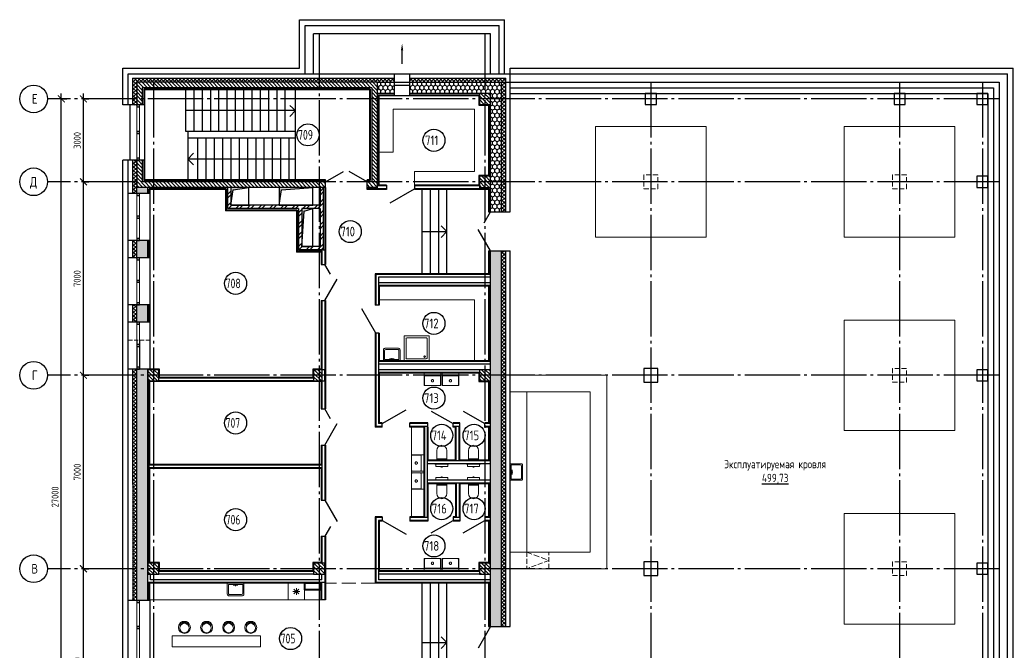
# Model space of a CAD drawing. Header units: millimetres. Extents: x -4830 to 49130, y -6610 to 30613.
# Drawn here: x -4830 to 31110, y 6982 to 29860 of the extents above; entities that cross this region are included whole.
import ezdxf

# ---------------------------------------------------------------- set-up
doc = ezdxf.new("R2010")
doc.units = ezdxf.units.MM
doc.linetypes.add('ГОСТ 2.303 4', pattern=[7, 5, -2, 0])
doc.linetypes.add('ГОСТ 2.303 5', pattern=[24, 20, -1.5, 1, -1.5])
doc.layers.add('Оборудование', color=5, linetype='Continuous', lineweight=18)
doc.layers.add('оси', color=30, linetype='Continuous')
doc.layers.add('текст', color=74, linetype='Continuous')
doc.styles.add('ГОСТ 2.304', font='CS_Gost2304.shx')
doc.linetypes.add('ограждение2', pattern='A,6.35,-2.54,[132,ltypeshp.shx,S=2.54,R=0,X=-2.54,Y=0],-2.54,25.4', length=36.83)
doc.dimstyles.new('СПДС', dxfattribs={"dimscale": 100, "dimtxt": 2.5, "dimasz": 2.5, "dimexe": 2, "dimexo": 0.625, "dimgap": 1, "dimtad": 1, "dimdec": 0, "dimtxsty": 'ГОСТ 2.304', "dimblk": 'OBLIQUE', "dimblk1": 'OBLIQUE', "dimblk2": 'OBLIQUE', "dimcen": 2.5, "dimdle": 2, "dimadec": 0, "dimazin": 2, "dimtfac": 0.75, "dimtdec": 4, "dimtmove": 1, "dimatfit": 3, "dimfxl": 1, "dimtfill": 1, "dimtolj": 1, "dimarcsym": 1})
pattern_1 = [(135, (-458569.68, -10084.31), (-67.35192, -67.35192), []), (225, (-458569.68, -10084.31), (67.35192, -67.35192), [])]
pattern_2 = [(135, (-458569.68, -10084.31), (-67.35192, -67.35192), [])]
pattern_3 = [(90, (-458569.684, -10084.31), (-82.48892, 142.875), [95.25, -190.5]), (210, (-458569.684, -10084.31), (-82.48892, -142.875), [95.25, -190.5]), (150, (-458569.684, -10084.31), (-164.977839, 3e-07), [-190.5, 95.25])]

# ---------------------------------------------------------------- blocks, each defined once
blk = doc.blocks.new('_ArchTick')
at = {"color": 0, "linetype": 'ByBlock', "const_width": 0.15}
blk.add_lwpolyline([(-0.5, -0.5), (0.5, 0.5)], dxfattribs=at)
blk = doc.blocks.new('*D27')
at = {"layer": 'Defpoints', "color": 0, "ltscale": 100, "transparency": 16777216}
for p in [(-3330, 27000), (-3330, 27000), (-3330, 0)]:
    blk.add_point(p, dxfattribs=at)
at = {"layer": 'оси', "color": 0, "lineweight": -2, "ltscale": 100, "transparency": 16777216}
for p, q in [((-3330, -200), (-3330, 27200)), ((-3267.5, 27000), (-3130, 27000)), ((-3267.5, 0), (-3130, 0))]:
    blk.add_line(p, q, dxfattribs=at)
at = {"layer": 'оси', "color": 0, "lineweight": -2, "ltscale": 100, "transparency": 16777216, "xscale": 250, "yscale": 250, "zscale": 250}
for p, rotation in [((-3330, 27000), 90), ((-3330, 0), 270)]:
    blk.add_blockref('_ArchTick', p, dxfattribs=dict(at, rotation=rotation))
at = {"layer": 'оси', "color": 0, "ltscale": 100, "transparency": 16777216, "insert": (-3555, 12600), "char_height": 250, "attachment_point": 5, "rotation": 90, "style": 'ГОСТ 2.304', "bg_fill": 3, "box_fill_scale": 1.1, "bg_fill_color": 256, "bg_fill_true_color": 13158600, "bg_fill_transparency": 0}
blk.add_mtext('\\A1;27000', dxfattribs=at)
blk = doc.blocks.new('*D29')
at = {"layer": 'Defpoints', "color": 0, "ltscale": 100, "transparency": 16777216}
for p in [(-2530, 17000), (-2530, 17000), (-2530, 10000)]:
    blk.add_point(p, dxfattribs=at)
at = {"layer": 'оси', "color": 0, "lineweight": -2, "ltscale": 100, "transparency": 16777216}
for p, q in [((-2530, 9800), (-2530, 17200)), ((-2467.5, 17000), (-2330, 17000)), ((-2467.5, 10000), (-2330, 10000))]:
    blk.add_line(p, q, dxfattribs=at)
at = {"layer": 'оси', "color": 0, "lineweight": -2, "ltscale": 100, "transparency": 16777216, "xscale": 250, "yscale": 250, "zscale": 250}
for p, rotation in [((-2530, 17000), 90), ((-2530, 10000), 270)]:
    blk.add_blockref('_ArchTick', p, dxfattribs=dict(at, rotation=rotation))
at = {"layer": 'оси', "color": 0, "ltscale": 100, "transparency": 16777216, "insert": (-2755, 13500), "char_height": 250, "attachment_point": 5, "rotation": 90, "style": 'ГОСТ 2.304', "bg_fill": 3, "box_fill_scale": 1.1, "bg_fill_color": 256, "bg_fill_true_color": 13158600, "bg_fill_transparency": 0}
blk.add_mtext('\\A1;7000', dxfattribs=at)
blk = doc.blocks.new('*D30')
at = {"layer": 'Defpoints', "color": 0, "ltscale": 100, "transparency": 16777216}
for p in [(-2530, 24000), (-2530, 24000), (-2530, 17000)]:
    blk.add_point(p, dxfattribs=at)
at = {"layer": 'оси', "color": 0, "lineweight": -2, "ltscale": 100, "transparency": 16777216}
for p, q in [((-2530, 16800), (-2530, 24200)), ((-2467.5, 24000), (-2330, 24000)), ((-2467.5, 17000), (-2330, 17000))]:
    blk.add_line(p, q, dxfattribs=at)
at = {"layer": 'оси', "color": 0, "lineweight": -2, "ltscale": 100, "transparency": 16777216, "xscale": 250, "yscale": 250, "zscale": 250}
for p, rotation in [((-2530, 24000), 90), ((-2530, 17000), 270)]:
    blk.add_blockref('_ArchTick', p, dxfattribs=dict(at, rotation=rotation))
at = {"layer": 'оси', "color": 0, "ltscale": 100, "transparency": 16777216, "insert": (-2755, 20500), "char_height": 250, "attachment_point": 5, "rotation": 90, "style": 'ГОСТ 2.304', "bg_fill": 3, "box_fill_scale": 1.1, "bg_fill_color": 256, "bg_fill_true_color": 13158600, "bg_fill_transparency": 0}
blk.add_mtext('\\A1;7000', dxfattribs=at)
blk = doc.blocks.new('*D31')
at = {"layer": 'Defpoints', "color": 0, "ltscale": 100, "transparency": 16777216}
for p in [(-2530, 27000), (-2530, 27000), (-2530, 24000)]:
    blk.add_point(p, dxfattribs=at)
at = {"layer": 'оси', "color": 0, "lineweight": -2, "ltscale": 100, "transparency": 16777216}
for p, q in [((-2530, 23800), (-2530, 27200)), ((-2467.5, 27000), (-2330, 27000)), ((-2467.5, 24000), (-2330, 24000))]:
    blk.add_line(p, q, dxfattribs=at)
at = {"layer": 'оси', "color": 0, "lineweight": -2, "ltscale": 100, "transparency": 16777216, "xscale": 250, "yscale": 250, "zscale": 250}
for p, rotation in [((-2530, 27000), 90), ((-2530, 24000), 270)]:
    blk.add_blockref('_ArchTick', p, dxfattribs=dict(at, rotation=rotation))
at = {"layer": 'оси', "color": 0, "ltscale": 100, "transparency": 16777216, "insert": (-2755, 25500), "char_height": 250, "attachment_point": 5, "rotation": 90, "style": 'ГОСТ 2.304', "bg_fill": 3, "box_fill_scale": 1.1, "bg_fill_color": 256, "bg_fill_true_color": 13158600, "bg_fill_transparency": 0}
blk.add_mtext('\\A1;3000', dxfattribs=at)
blk = doc.blocks.new('*D32')
at = {"layer": 'Defpoints', "color": 0, "ltscale": 100, "transparency": 16777216}
for p in [(-2530, 10000), (-2530, 10000), (-2530, 3000)]:
    blk.add_point(p, dxfattribs=at)
at = {"layer": 'оси', "color": 0, "lineweight": -2, "ltscale": 100, "transparency": 16777216}
for p, q in [((-2530, 2800), (-2530, 10200)), ((-2467.5, 10000), (-2330, 10000)), ((-2467.5, 3000), (-2330, 3000))]:
    blk.add_line(p, q, dxfattribs=at)
at = {"layer": 'оси', "color": 0, "lineweight": -2, "ltscale": 100, "transparency": 16777216, "xscale": 250, "yscale": 250, "zscale": 250}
for p, rotation in [((-2530, 10000), 90), ((-2530, 3000), 270)]:
    blk.add_blockref('_ArchTick', p, dxfattribs=dict(at, rotation=rotation))
at = {"layer": 'оси', "color": 0, "ltscale": 100, "transparency": 16777216, "insert": (-2755, 6500), "char_height": 250, "attachment_point": 5, "rotation": 90, "style": 'ГОСТ 2.304', "bg_fill": 3, "box_fill_scale": 1.1, "bg_fill_color": 256, "bg_fill_true_color": 13158600, "bg_fill_transparency": 0}
blk.add_mtext('\\A1;7000', dxfattribs=at)
blk = doc.blocks.new('поддон1')
at = {"layer": 'Оборудование'}
for p, q in [((67, 100), (67, 800)), ((100, 833), (800, 833)), ((833, 800), (833, 100)), ((800, 67), (100, 67))]:
    blk.add_line(p, q, dxfattribs=at)
blk.add_lwpolyline([(900, 900), (900, 0), (0, 0), (0, 900)], close=True, dxfattribs=at)
blk.add_circle((149, 158), 27.5, dxfattribs=at)
for centre, start, end in [((100, 800), 90, 180), ((800, 800), 0, 90), ((100, 100), 180, 270), ((800, 100), 270, 0)]:
    blk.add_arc(centre, 33.3, start, end, dxfattribs=at)
blk = doc.blocks.new('мойка')
at = {"layer": 'Оборудование', "lineweight": 18}
for p, q in [((-450, 250), (-450, -250)), ((-410, 210), (-410, -210)), ((0, 300), (-399, 300)), ((-40, 260), (-360, 260)), ((-69, 78), (-69, -91)), ((-40, 260), (-40, -260)), ((0, 300), (0, -300)), ((0, -300), (-400, -300)), ((-40, -260), (-360, -260)), ((-40, 0), (-100, 0))]:
    blk.add_line(p, q, dxfattribs=at)
for centre, radius, start, end in [((-400, 250), 49.7, 88.3906, 180.554), ((-360, 210), 50, 90.0248, 180.0248), ((-400, -250), 50, 180.0248, 270.0248), ((-360, -210), 49.8, 179.9125, 270.2958)]:
    blk.add_arc(centre, radius, start, end, dxfattribs=at)
blk = doc.blocks.new('Инсталляция - унитаз')
at = {"layer": 'Оборудование', "ltscale": 100}
for p, q in [((-220, 145), (-250, 145)), ((-250, 145), (-250, 125)), ((-250, 125), (250, 125)), ((220, 145), (-220, 145)), ((-220, 145), (-220, 125)), ((-220, 125), (-220, 145)), ((-215, 225), (-215, 145)), ((-195, 225), (-215, 225)), ((-195, 225), (0, 225)), ((0, 225), (195, 225)), ((215, 225), (195, 225)), ((215, 145), (215, 225)), ((220, 125), (220, 145)), ((250, 145), (220, 145)), ((220, 145), (220, 125)), ((250, 125), (250, 145)), ((-183, 0), (182, 0)), ((-183, 0), (-183, -20)), ((-172, -20), (-183, -20)), ((-183, -358), (-183, -20)), ((182, -20), (-183, -20)), ((-183, -50), (-183, -20)), ((182, -50), (-183, -50)), ((-183, -50), (182, -50)), ((-183, -319), (-183, -50)), ((-183, -319), (-183, -358)), ((-172, 0), (-172, -20)), ((-172, -20), (-172, 0)), ((-172, -20), (-172, 0)), ((-172, -20), (172, -20)), ((-65, -5), (-65, 0)), ((65, -5), (-65, -5)), ((-35, -7), (-35, -5)), ((-35, -5), (-35, -7)), ((-35, -7), (-35, -5)), ((-33, -7), (-35, -7)), ((-35, -7), (-33, -7)), ((-35, -7), (-33, -7)), ((33, -7), (-33, -7)), ((35, -7), (33, -7)), ((33, -7), (35, -7)), ((33, -7), (35, -7)), ((35, -5), (35, -7)), ((35, -7), (35, -5)), ((35, -7), (35, -5)), ((65, 0), (65, -5)), ((172, 0), (172, -20)), ((172, -20), (172, 0)), ((172, 0), (172, -20)), ((172, -20), (182, -20)), ((182, 0), (182, -20)), ((182, -20), (182, -358)), ((182, -20), (182, -50)), ((182, -50), (182, -319)), ((182, -358), (182, -319))]:
    blk.add_line(p, q, dxfattribs=at)
at = {"layer": 'Оборудование', "ltscale": 100, "flags": 128}
blk.add_lwpolyline([(45, 225), (43, 226), (42, 228), (40, 230), (38, 231), (36, 233), (34, 234), (32, 235), (30, 237), (28, 238), (26, 239), (24, 240), (22, 241), (19, 242), (17, 242), (15, 243), (13, 244), (10, 244), (8, 244), (5, 245), (3, 245), (1, 245), (-2, 245), (-4, 245), (-7, 245), (-9, 244), (-11, 244), (-14, 243), (-16, 243), (-18, 242), (-21, 241), (-23, 241), (-25, 240), (-27, 239), (-29, 237), (-31, 236), (-33, 235), (-35, 234), (-37, 232), (-39, 231), (-41, 229), (-43, 227), (-44, 226)], dxfattribs=at)
at = {"layer": 'Оборудование', "ltscale": 100}
for radius, start, end in [(182, 180, 0), (183, 180, 270), (182, 270, 0)]:
    blk.add_arc((0, -358), radius, start, end, dxfattribs=at)
blk = doc.blocks.new('Sanitary_Basins_Gala_ALBUS-Over-counter-Wash-basin-60x45-cm - ALBUS Over counter Wash basin 60x45 cm_-V44-План на отм _4_200')
at = {"layer": 'Оборудование'}
for p, q in [((-302, -218), (-302, 226)), ((-290, 117), (-291, 113)), ((-291, 113), (-291, -199)), ((-288, 121), (-290, 117)), ((-285, 124), (-288, 121)), ((-282, 125), (-285, 124)), ((-277, 126), (-282, 125)), ((-273, 127), (-277, 126)), ((-263, 127), (-273, 127)), ((-263, 127), (264, 127)), ((269, 127), (259, 127)), ((274, 126), (269, 127)), ((278, 125), (274, 126)), ((282, 124), (278, 125)), ((285, 121), (282, 124)), ((286, 117), (285, 121)), ((287, 113), (286, 117)), ((287, -199), (287, 113)), ((298, -218), (298, 226)), ((-302, -219), (-302, -218)), ((-301, -220), (-302, -219)), ((-301, -221), (-301, -220)), ((-300, -222), (-301, -221)), ((-299, -223), (-300, -222)), ((-298, -224), (-299, -223)), ((-297, -224), (-298, -224)), ((-296, -224), (-297, -224)), ((-296, -224), (292, -224)), ((-291, -199), (-290, -203)), ((-290, -203), (-288, -207)), ((-288, -207), (-285, -210)), ((-285, -210), (-281, -212)), ((-281, -212), (-277, -213)), ((-277, -213), (-273, -213)), ((-268, -214), (-273, -213)), ((-268, -214), (264, -214)), ((-42, -35), (-43, -39)), ((-43, -39), (-43, -42)), ((-43, -42), (-43, -46)), ((-43, -46), (-43, -50)), ((-43, -50), (-43, -54)), ((-43, -54), (-42, -58)), ((-40, -31), (-42, -35)), ((-42, -58), (-40, -61)), ((-39, -27), (-40, -31)), ((-40, -61), (-39, -65)), ((-37, -23), (-39, -27)), ((-39, -65), (-37, -69)), ((-34, -20), (-37, -23)), ((-37, -69), (-34, -72)), ((-31, -17), (-34, -20)), ((-34, -72), (-31, -75)), ((-28, -14), (-31, -17)), ((-31, -75), (-28, -78)), ((-25, -11), (-28, -14)), ((-28, -78), (-25, -81)), ((-21, -9), (-25, -11)), ((-25, -81), (-21, -83)), ((-17, -8), (-21, -9)), ((-21, -83), (-17, -85)), ((-13, -6), (-17, -8)), ((-17, -85), (-13, -86)), ((-9, -5), (-13, -6)), ((-13, -86), (-9, -87)), ((-6, -5), (-9, -5)), ((-9, -87), (-6, -87)), ((-2, -5), (-6, -5)), ((-6, -87), (-2, -88)), ((2, -5), (-2, -5)), ((-2, -88), (2, -87)), ((6, -5), (2, -5)), ((2, -87), (6, -87)), ((10, -6), (6, -5)), ((6, -87), (10, -86)), ((13, -8), (10, -6)), ((10, -86), (13, -85)), ((17, -9), (13, -8)), ((13, -85), (17, -83)), ((21, -11), (17, -9)), ((17, -83), (21, -81)), ((24, -14), (21, -11)), ((21, -81), (24, -78)), ((27, -17), (24, -14)), ((24, -78), (27, -75)), ((30, -20), (27, -17)), ((27, -75), (30, -72)), ((33, -23), (30, -20)), ((30, -72), (33, -69)), ((35, -27), (33, -23)), ((33, -69), (35, -65)), ((37, -31), (35, -27)), ((35, -65), (37, -61)), ((38, -35), (37, -31)), ((37, -61), (38, -58)), ((39, -39), (38, -35)), ((38, -58), (39, -54)), ((39, -42), (39, -39)), ((40, -46), (39, -42)), ((39, -50), (40, -46)), ((39, -54), (39, -50)), ((264, -214), (269, -213)), ((269, -213), (273, -213)), ((273, -213), (275, -212)), ((275, -212), (278, -212)), ((278, -212), (281, -210)), ((281, -210), (284, -207)), ((284, -207), (286, -205)), ((286, -203), (287, -201)), ((286, -205), (286, -203)), ((287, -201), (287, -199)), ((292, -224), (293, -224)), ((293, -224), (294, -224)), ((294, -224), (295, -223)), ((295, -223), (296, -222)), ((296, -222), (297, -221)), ((297, -221), (298, -220)), ((298, -219), (298, -218)), ((298, -220), (298, -219))]:
    blk.add_line(p, q, dxfattribs=at)
at = {"layer": 'Оборудование', "ltscale": 100}
blk.add_line((-302, 226), (298, 226), dxfattribs=at)
blk = doc.blocks.new('Х06 600х600')
at = {"layer": 'Оборудование'}
for p, q in [((-600, 0), (-600, 600)), ((0, 600), (-600, 600)), ((-213, 213), (-387, 387)), ((-213, 387), (-387, 213)), ((-300, 177), (-300, 423)), ((0, 0), (0, 600)), ((-600, 0), (0, 0)), ((-423, 300), (-177, 300))]:
    blk.add_line(p, q, dxfattribs=at)
blk = doc.blocks.new('барный стул 1')
at = {"layer": 'Оборудование', "ltscale": 60}
for p, q in [((59.999999, 150), (183.593644, 150)), ((59.999999, -150), (183.593644, -150))]:
    blk.add_line(p, q, dxfattribs=at)
blk.add_circle((-20.000001, 0), 170, dxfattribs=at)
for centre, radius, start, end in [((0, 0), 215, 45.5846910006, 314.4153089994), ((-155.531875, 0), 326.155917, 332.6191679998, 27.3808320002), ((-129.255814, 0), 326.155917, 332.6191679998, 27.3808320002), ((-106.022796, 0), 326.155917, 332.6191679998, 27.3808320002)]:
    blk.add_arc(centre, radius, start, end, dxfattribs=at)

msp = doc.modelspace()

# ---------------------------------------------------------------- hatches: boundary and pattern name
at = {"ltscale": 100}
h = msp.add_hatch(dxfattribs=at)
h.set_pattern_fill('ANSI37', color=256, scale=30, angle=90)
h.set_pattern_definition(pattern_1)
h.paths.add_polyline_path([(12750, 27600), (12600, 27600), (12600, 22910), (12750, 22910)])
h.paths.add_polyline_path([(9275, 27750), (9275, 27600), (12750, 27600), (12750, 27750)])
h.paths.add_polyline_path([(8725, 27600), (8725, 27750), (-750, 27750), (-749.9, 26780.5), (-600, 26780.5), (-600, 27600)])
h = msp.add_hatch(dxfattribs=at)
h.set_pattern_fill('ANSI31', color=256, scale=30, angle=90)
h.set_pattern_definition(pattern_2)
h.paths.add_polyline_path([(8100, 27600), (-600, 27600), (-600, 26780.5), (-500, 26780.5), (-400, 26780.5), (-400, 27400), (7900, 27400), (7900, 24000), (7735, 24000), (7735, 23800), (8100, 23800)])
h = msp.add_hatch(dxfattribs=at)
h.set_pattern_fill('HONEY', color=256, scale=30, angle=90)
h.set_pattern_definition(pattern_3)
h.paths.add_polyline_path([(9275, 27600), (9275, 27200), (12200, 27200), (12200, 22910), (12600, 22910), (12600, 27600)])
h.paths.add_polyline_path([(8725, 27200), (8725, 27600), (8100, 27600), (8100, 27200)])
h = msp.add_hatch(dxfattribs=at)
h.set_pattern_fill('ANSI31', color=256, scale=30, angle=90)
h.set_pattern_definition(pattern_2)
h.paths.add_polyline_path([(12200, 27200), (11800, 27200), (11800, 26800), (12200, 26800)])
h = msp.add_hatch(dxfattribs=at)
h.set_pattern_fill('ANSI37', color=256, scale=30, angle=90)
h.set_pattern_definition(pattern_1)
h.paths.add_polyline_path([(-748.9, 8850), (-600, 8850), (-600, 17225), (-749.5, 17225)])
h.paths.add_polyline_path([(-600, 19550), (-749.6, 19550), (-749.6, 18925), (-600, 18925)])
h.paths.add_polyline_path([(-749.7, 23575), (-600, 23575), (-600, 24780.5), (-749.7, 24780.5)])
h.paths.add_polyline_path([(-600, 21875), (-749.7, 21875), (-749.6, 21250), (-600, 21250)])
h = msp.add_hatch(dxfattribs=at)
h.set_pattern_fill('ANSI31', color=256, scale=30, angle=90)
h.set_pattern_definition(pattern_2)
h.paths.add_polyline_path([(6225, 24000), (-400, 24000), (-400, 24780.5), (-600, 24780.5), (-600, 23800), (6225, 23800)])
h = msp.add_hatch(dxfattribs=at)
h.set_pattern_fill('ANSI31', color=256, scale=30, angle=90)
h.set_pattern_definition(pattern_2)
h.paths.add_polyline_path([(12200, 24200), (11800, 24200), (11800, 23800), (12200, 23800)])
h = msp.add_hatch(dxfattribs=at)
h.set_pattern_fill('HONEY', color=256, scale=30, angle=90)
h.set_pattern_definition(pattern_3)
h.paths.add_polyline_path([(-600, 8850), (-200, 8850), (-200, 17225), (-600, 17225)])
h.paths.add_polyline_path([(-200, 19550), (-600, 19550), (-600, 18925), (-200, 18925)])
h.paths.add_polyline_path([(-200, 21875), (-600, 21875), (-600, 21250), (-200, 21250)])
h.paths.add_polyline_path([(-600, 23575), (-200, 23575), (-200, 23800), (-600, 23800)])
h = msp.add_hatch(dxfattribs=at)
h.set_pattern_fill('ANSI32', color=256, scale=30)
h.set_pattern_definition([(45, (-483269.68, -56284.3), (-202.05576, 202.05576), []), (45, (-483134.98, -56284.3), (-202.05576, 202.05576), [])])
h.paths.add_polyline_path([(6150, 23800), (6030, 23800), (6030, 23150), (2804.9, 23150), (2804.9, 23800), (2684.9, 23800), (2684.9, 23030), (5255, 23030), (5255, 21535), (6150, 21535)])
h.paths.add_polyline_path([(5375, 23030), (5775, 23030), (6030, 23030), (6030, 21655), (5375, 21655)], flags=16)
h = msp.add_hatch(color=256, dxfattribs=at)
h.dxf.hatch_style = 1
h.paths.add_polyline_path([(3454.9, 23800), (2804.9, 23800), (2805.5, 23154.1), (2888.4, 23709.4)])
h = msp.add_hatch(color=256, dxfattribs=at)
h.dxf.hatch_style = 1
h.paths.add_polyline_path([(5775, 23800), (4549.9, 23800), (4549.9, 23150), (4633.4, 23709.4)])
h = msp.add_hatch(color=256, dxfattribs=at)
h.dxf.hatch_style = 1
h.paths.add_polyline_path([(5775, 23030), (5375, 23030), (5375, 21655), (5458.5, 22939.4)])
h = msp.add_hatch(dxfattribs=at)
h.set_pattern_fill('HONEY', color=256, scale=30, angle=90)
h.set_pattern_definition(pattern_3)
h.paths.add_polyline_path([(12600, 21500), (12200, 21500), (12200, 7910), (12600, 7910)])
h = msp.add_hatch(dxfattribs=at)
h.set_pattern_fill('ANSI37', color=256, scale=30, angle=90)
h.set_pattern_definition(pattern_1)
h.paths.add_polyline_path([(12750, 21500), (12600, 21500), (12600, 7910), (12750, 7910)])
h = msp.add_hatch(dxfattribs=at)
h.set_pattern_fill('ANSI31', color=256, scale=30, angle=90)
h.set_pattern_definition(pattern_2)
h.paths.add_polyline_path([(200, 17200), (-200, 17200), (-200, 16800), (200, 16800)])
h = msp.add_hatch(dxfattribs=at)
h.set_pattern_fill('ANSI31', color=256, scale=30, angle=90)
h.set_pattern_definition(pattern_2)
h.paths.add_polyline_path([(6100, 17200), (5800, 17200), (5800, 16800), (6100, 16800)])
h = msp.add_hatch(dxfattribs=at)
h.set_pattern_fill('ANSI31', color=256, scale=30, angle=90)
h.set_pattern_definition(pattern_2)
h.paths.add_polyline_path([(12200, 17200), (11800, 17200), (11800, 16800), (12200, 16800)])
h = msp.add_hatch(dxfattribs=at)
h.set_pattern_fill('ANSI31', color=256, scale=30, angle=90)
h.set_pattern_definition(pattern_2)
h.paths.add_polyline_path([(200, 10200), (-200, 10200), (-200, 9800), (200, 9800)])
h = msp.add_hatch(dxfattribs=at)
h.set_pattern_fill('ANSI31', color=256, scale=30, angle=90)
h.set_pattern_definition(pattern_2)
h.paths.add_polyline_path([(6200, 10200), (5800, 10200), (5800, 9800), (6200, 9800)])
h = msp.add_hatch(dxfattribs=at)
h.set_pattern_fill('ANSI31', color=256, scale=30, angle=90)
h.set_pattern_definition(pattern_2)
h.paths.add_polyline_path([(12200, 10200), (11800, 10200), (11800, 9800), (12200, 9800)])

# ---------------------------------------------------------------- linework, layer by layer
for p, q in [((5290, 28110), (5290, 29860)), ((5290, 29860), (12710, 29860)), ((12710, 27910), (12710, 29860)), ((5490, 27910), (5490, 29660)), ((5490, 29660), (12510, 29660)), ((12510, 27910), (12510, 29660)), ((5800, 27910), (5800, 29350)), ((12200, 29350), (5800, 29350)), ((12200, 27910), (12200, 29350)), ((-1110, 26780.5), (-1110, 28110)), ((-1110, 28110), (5290, 28110)), ((12910, 22910), (12910, 28110)), ((12910, 28110), (31110, 28110)), ((31110, -1160), (31110, 28110)), ((-910, 26780.5), (-910, 27910)), ((-910, 27910), (10600, 27910)), ((-750, 27750), (-749.9, 26780.5)), ((-750, 27750), (8725, 27750)), ((8725, 27600), (8725, 27910)), ((9275, 27600), (9275, 27910)), ((9275, 27750), (12750, 27750)), ((10600, 27910), (12910, 27910)), ((12750, 22910), (12750, 27750)), ((12910, 27910), (30910, 27910)), ((30910, -960), (30910, 27910)), ((8100, 27600), (-600, 27600)), ((-600, 27600), (-600, 26780.5)), ((7900, 27400), (-400, 27400)), ((-400, 27400), (-400, 26780.5)), ((7850, 27350), (-350, 27350)), ((-350, 27350), (-350, 26780.5)), ((7825, 27325), (-325, 27325)), ((-325, 27325), (-325, 26780.5)), ((1175, 25825), (1175, 27325)), ((1475, 25825), (1475, 27325)), ((1775, 25825), (1775, 27325)), ((2075, 25825), (2075, 27325)), ((2375, 25825), (2375, 27325)), ((2675, 25825), (2675, 27325)), ((2975, 25825), (2975, 27325)), ((3275, 25825), (3275, 27325)), ((3575, 25825), (3575, 27325)), ((3875, 25825), (3875, 27325)), ((4175, 25825), (4175, 27325)), ((4475, 25825), (4475, 27325)), ((4775, 25825), (4775, 27325)), ((5145, 24075), (5145, 27325)), ((7825, 27325), (7825, 24075)), ((7850, 27350), (7850, 24050)), ((7900, 27400), (7900, 24000)), ((8100, 27600), (8100, 23800)), ((8100, 27600), (8725, 27600)), ((8725, 27125), (8725, 27600)), ((8725, 27600), (9275, 27600)), ((8725, 27500), (9275, 27500)), ((9275, 27600), (12600, 27600)), ((9275, 27125), (9275, 27600)), ((12600, 27600), (30600, 27600)), ((12600, 22910), (12600, 27600)), ((30600, 27600), (30600, -650)), ((8725, 27200), (8100, 27200)), ((8100, 27150), (8725, 27150)), ((8150, 23850), (8150, 27150)), ((8175, 23875), (8175, 27125)), ((8175, 27125), (8725, 27125)), ((8725, 27125), (9275, 27125)), ((12200, 27200), (9275, 27200)), ((9275, 27150), (11800, 27150)), ((9275, 27125), (11775, 27125)), ((12200, 22910), (12200, 27200)), ((12910, 27200), (30200, 27200)), ((30200, 27200), (30200, -250)), ((-600, 26780.5), (-1110, 26780.5)), ((-850, 26780.5), (-850, 24780.5)), ((-325, 26780.5), (-600, 26780.5)), ((-325, 26780.5), (-325, 24780.5)), ((5145, 26575), (4932.9, 26767.1)), ((12125, 26775), (12125, 24225)), ((12150, 26800), (12150, 24200)), ((5145, 26575), (1175, 26575)), ((5145, 26575), (4932.9, 26362.9)), ((5145, 25825), (1175, 25825)), ((1245, 25825), (1245, 24075)), ((5145, 25575), (1245, 25575)), ((1615, 24075), (1615, 25575)), ((1915, 24075), (1915, 25575)), ((2215, 24075), (2215, 25575)), ((2515, 24075), (2515, 25575)), ((2815, 24075), (2815, 25575)), ((3115, 24075), (3115, 25575)), ((3415, 24075), (3415, 25575)), ((3715, 24075), (3715, 25575)), ((4015, 24075), (4015, 25575)), ((4315, 24075), (4315, 25575)), ((4615, 24075), (4615, 25575)), ((4915, 24075), (4915, 25575)), ((1245, 24825), (1457.1, 25037.1)), ((5145, 24825), (1245, 24825)), ((1245, 24825), (1457.1, 24612.9)), ((-600, 24780.5), (-1110, 24780.5)), ((-1110, 2275), (-1110, 24780.5)), ((-910, 2275), (-910, 24780.5)), ((-749.7, 24780.5), (-749.7, 23575)), ((-600, 24780.5), (-600, 23800)), ((-325, 24780.5), (-600, 24780.5)), ((-400, 24780.5), (-400, 24000)), ((-350, 24780.5), (-350, 24050)), ((-325, 24780.5), (-325, 24075)), ((6225, 24000), (6874.5, 24375)), ((7735, 24000), (7085.5, 24375)), ((6225, 23800), (-600, 23800)), ((-600, 23575), (-600, 23800)), ((6225, 24000), (-400, 24000)), ((6225, 24050), (-350, 24050)), ((6225, 24075), (-325, 24075)), ((-200, 23575), (-200, 23800)), ((2634.9, 23750), (-150, 23750)), ((-150, 23575), (-150, 23750)), ((2609.9, 23725), (-125, 23725)), ((-125, 23725), (-125, 23575)), ((2609.9, 23725), (2609.9, 22955)), ((2634.9, 23750), (2634.9, 22980)), ((2684.9, 23800), (2684.9, 23030)), ((2804.9, 23800), (2804.9, 23150)), ((2888.4, 23709.4), (3454.9, 23800)), ((4633.4, 23709.4), (5775, 23800)), ((6030, 23800), (6030, 23150)), ((6150, 23800), (6150, 21535)), ((6200, 23800), (6200, 21010)), ((6225, 23800), (6225, 24075)), ((6225, 23800), (6225, 21010)), ((7825, 24075), (7735, 24075)), ((7735, 23725), (7735, 24075)), ((7850, 24050), (7735, 24050)), ((7900, 24000), (7735, 24000)), ((8100, 23800), (7735, 23800)), ((8435, 23750), (7735, 23750)), ((8435, 23725), (7735, 23725)), ((8435, 23850), (8100, 23850)), ((8100, 23850), (8100, 23750)), ((8435, 23875), (8175, 23875)), ((8435, 23875), (8435, 23725)), ((8570.3, 23245), (9445, 23750)), ((11775, 23875), (9445, 23875)), ((9445, 23875), (9445, 23725)), ((11800, 23850), (9445, 23850)), ((12150, 23750), (9445, 23750)), ((12125, 23725), (9445, 23725)), ((9725, 20675), (9725, 23725)), ((10025, 20675), (10025, 23725)), ((10325, 20675), (10325, 23725)), ((10625, 20675), (10625, 23725)), ((11800, 23850), (11800, 23750)), ((12125, 23725), (12125, 22910)), ((12150, 23750), (12150, 22910)), ((-600, 23575), (-910, 23575)), ((-125, 23575), (-600, 23575)), ((-125, 23575), (-125, 21875)), ((2804.9, 23150), (2888.4, 23709.4)), ((4549.9, 23150), (4633.4, 23709.4)), ((5255, 23030), (2684.9, 23030)), ((6030, 23150), (2804.9, 23150)), ((5255, 23030), (5255, 21535)), ((6030, 23030), (5375, 23030)), ((5375, 23030), (5375, 21655)), ((5458.5, 22939.4), (5775, 23030)), ((6030, 23030), (6030, 21655)), ((5180, 22955), (2609.9, 22955)), ((5205, 22980), (2634.9, 22980)), ((5180, 22955), (5180, 21460)), ((5205, 22980), (5205, 21485)), ((5375, 21655), (5458.5, 22939.4)), ((11975, 22520.3), (12200, 22910)), ((12125, 22910), (12600, 22910)), ((12600, 22910), (12910, 22910)), ((10625, 22200), (10412.9, 22412.1)), ((9725, 22200), (10625, 22200)), ((10625, 22200), (10412.9, 21987.9)), ((12200, 21500), (11750, 22279.4)), ((-600, 21875), (-910, 21875)), ((-749.7, 21875), (-749.6, 21250)), ((-600, 21250), (-600, 21875)), ((-125, 21875), (-600, 21875)), ((-200, 21250), (-200, 21875)), ((-150, 21250), (-150, 21875)), ((-125, 21875), (-125, 21250)), ((6030, 21655), (5375, 21655)), ((-600, 21250), (-910, 21250)), ((-125, 21250), (-600, 21250)), ((-125, 21250), (-125, 19550)), ((6075, 21460), (5180, 21460)), ((6100, 21485), (5205, 21485)), ((6150, 21535), (5255, 21535)), ((6075, 21460), (6075, 21010)), ((6100, 21535), (6100, 21010)), ((6150, 21535), (6200, 21535)), ((12125, 21500), (12125, 20675)), ((12125, 21500), (12600, 21500)), ((12150, 21500), (12150, 20650)), ((12200, 7910), (12200, 21500)), ((12600, 7910), (12600, 21500)), ((12600, 21500), (12910, 21500)), ((12750, 7910), (12750, 21500)), ((12910, 7910), (12910, 21500)), ((6075, 21010), (6225, 21010)), ((6405, 20654.9), (6200, 21010)), ((8025, 20675), (8025, 19535)), ((12125, 20675), (8025, 20675)), ((8050, 20650), (8050, 19535)), ((12200, 20650), (8050, 20650)), ((6200, 19700), (6650, 20479.4)), ((8150, 20350), (8150, 19535)), ((12200, 20250), (8150, 20250)), ((8175, 20225), (8175, 19535)), ((12125, 20225), (8175, 20225)), ((12125, 20225), (12125, 17525)), ((12150, 20250), (12150, 17500)), ((-600, 19550), (-910, 19550)), ((-749.6, 19550), (-749.6, 18925)), ((-600, 18925), (-600, 19550)), ((-125, 19550), (-600, 19550)), ((-200, 18925), (-200, 19550)), ((-150, 18925), (-150, 19550)), ((-125, 19550), (-125, 18925)), ((6075, 19700), (6075, 17225)), ((6075, 19700), (6225, 19700)), ((6100, 19700), (6100, 15785)), ((6200, 19700), (6200, 15785)), ((6225, 19700), (6225, 15785)), ((8175, 19535), (8025, 19535)), ((8050, 18525), (7545, 19399.7)), ((-600, 18925), (-910, 18925)), ((-125, 18925), (-600, 18925)), ((-125, 18925), (-125, 17225)), ((8025, 18525), (8025, 15125)), ((8175, 18525), (8025, 18525)), ((8050, 18525), (8050, 15150)), ((8150, 18525), (8150, 15250)), ((8175, 18525), (8175, 17525)), ((-600, 18275), (-600, 17225)), ((-500, 18275), (-500, 17225)), ((12200, 17500), (8150, 17500)), ((12125, 17525), (8175, 17525)), ((-600, 17225), (-910, 17225)), ((-749.5, 17225), (-748.1, 8850)), ((-600, 8850), (-600, 17225)), ((-125, 17225), (-600, 17225)), ((-200, 8850), (-200, 17225)), ((-150, 17200), (-150, 17225)), ((5800, 16900), (200, 16900)), ((5775, 16925), (225, 16925)), ((11800, 17100), (8150, 17100)), ((8175, 17075), (8175, 15275)), ((11775, 17075), (8175, 17075)), ((-150, 10200), (-150, 16800)), ((-125, 13775), (-125, 16775)), ((6075, 16775), (-125, 16775)), ((5800, 16800), (200, 16800)), ((6075, 16775), (6075, 15785)), ((12125, 16775), (12125, 15275)), ((12150, 16800), (12150, 15250)), ((6075, 15785), (6225, 15785)), ((6405, 15429.9), (6200, 15785)), ((8275, 15250), (9149.7, 15755)), ((10056.9, 15705), (10845, 15250)), ((11206.9, 15705), (11995, 15250)), ((6200, 14475), (6650, 15254.4)), ((8175, 15125), (8025, 15125)), ((8275, 15150), (8050, 15150)), ((8275, 15250), (8150, 15250)), ((8275, 15275), (8175, 15275)), ((8275, 15125), (8175, 15125)), ((8275, 15125), (8275, 15275)), ((9935, 15275), (9285, 15275)), ((9285, 15125), (9285, 15275)), ((9935, 15250), (9285, 15250)), ((9935, 15150), (9285, 15150)), ((9785, 15125), (9285, 15125)), ((9785, 15125), (9785, 11875)), ((9810, 15150), (9810, 11850)), ((9910, 15150), (9910, 11850)), ((9935, 15125), (9935, 15275)), ((9935, 15125), (9935, 13925)), ((11085, 15275), (10845, 15275)), ((10845, 15125), (10845, 15275)), ((11085, 15250), (10845, 15250)), ((11085, 15150), (10845, 15150)), ((10935, 15125), (10845, 15125)), ((10935, 13925), (10935, 15125)), ((10960, 13900), (10960, 15150)), ((11060, 13900), (11060, 15150)), ((11085, 15125), (11085, 15275)), ((11085, 13925), (11085, 15125)), ((12125, 15275), (11995, 15275)), ((11995, 15125), (11995, 15275)), ((12200, 15250), (11995, 15250)), ((12200, 15150), (11995, 15150)), ((12125, 15125), (11995, 15125)), ((12125, 15125), (12125, 13925)), ((12150, 15150), (12150, 13900)), ((6075, 14475), (6075, 13775)), ((6075, 14475), (6225, 14475)), ((6100, 14475), (6100, 12485)), ((6200, 14475), (6200, 12485)), ((6225, 14475), (6225, 12485)), ((6100, 13750), (-150, 13750)), ((6075, 13775), (-125, 13775)), ((12200, 13900), (9910, 13900)), ((10935, 13925), (9935, 13925)), ((12125, 13925), (11085, 13925)), ((6100, 13650), (-150, 13650)), ((6075, 13625), (-125, 13625)), ((-125, 10225), (-125, 13625)), ((6075, 13625), (6075, 12485)), ((12200, 13100), (9910, 13100)), ((10935, 13075), (9935, 13075)), ((9935, 13075), (9935, 11875)), ((10935, 13075), (10935, 11875)), ((10960, 13100), (10960, 11850)), ((11060, 13100), (11060, 11850)), ((12125, 13075), (11085, 13075)), ((11085, 13075), (11085, 11875)), ((12125, 13075), (12125, 11875)), ((12150, 13100), (12150, 11850)), ((6075, 12485), (6225, 12485)), ((6200, 12485), (6650, 11705.6)), ((8025, 11875), (8025, 9475)), ((8175, 11875), (8025, 11875)), ((8275, 11875), (8175, 11875)), ((8275, 11875), (8275, 11725)), ((9785, 11875), (9285, 11875)), ((9285, 11875), (9285, 11725)), ((9935, 11875), (9935, 11725)), ((10935, 11875), (10845, 11875)), ((10845, 11875), (10845, 11725)), ((11085, 11875), (11085, 11725)), ((12125, 11875), (11995, 11875)), ((11995, 11875), (11995, 11725)), ((6405, 11530.1), (6200, 11175)), ((8050, 11850), (8050, 9500)), ((8275, 11850), (8050, 11850)), ((8150, 11750), (8150, 9600)), ((8275, 11750), (8150, 11750)), ((8175, 11725), (8175, 9925)), ((8275, 11725), (8175, 11725)), ((8275, 11750), (9149.7, 11245)), ((9935, 11850), (9285, 11850)), ((9935, 11750), (9285, 11750)), ((9935, 11725), (9285, 11725)), ((10056.9, 11295), (10845, 11750)), ((11085, 11850), (10845, 11850)), ((11085, 11750), (10845, 11750)), ((11085, 11725), (10845, 11725)), ((11206.9, 11295), (11995, 11750)), ((12200, 11850), (11995, 11850)), ((12200, 11750), (11995, 11750)), ((12125, 11725), (11995, 11725)), ((12125, 11725), (12125, 10225)), ((12150, 11750), (12150, 10200)), ((6075, 11175), (6075, 10225)), ((6075, 11175), (6225, 11175)), ((6100, 11175), (6100, 10200)), ((6200, 11175), (6200, 9500)), ((6200, 11175), (6200, 8875)), ((6225, 11175), (6225, 8875)), ((5800, 9900), (200, 9900)), ((5775, 9925), (225, 9925)), ((11800, 9900), (8150, 9900)), ((11775, 9925), (8175, 9925)), ((6200, 9500), (-200, 9500)), ((-150, 8850), (-150, 9500)), ((-125, 8850), (-125, 9475)), ((6075, 9475), (-125, 9475)), ((6075, 8875), (6075, 9475)), ((6100, 8875), (6100, 9500)), ((12125, 9475), (8025, 9475)), ((12200, 9500), (8050, 9500)), ((9725, 5175), (9725, 9475)), ((10025, 5175), (10025, 9475)), ((10325, 5175), (10325, 9475)), ((10625, 5175), (10625, 9475)), ((12125, 9475), (12125, 7910)), ((12150, 9500), (12150, 7910)), ((-600, 8850), (-910, 8850)), ((-125, 8850), (-600, 8850)), ((-125, 8850), (-125, 5725)), ((6225, 8875), (6075, 8875)), ((12200, 7910), (11750, 7130.6)), ((12125, 7910), (12600, 7910)), ((12600, 7910), (12910, 7910)), ((9725, 7325), (10625, 7325)), ((10625, 7325), (10412.9, 7537.1)), ((10625, 7325), (10412.9, 7112.9))]:
    msp.add_line(p, q, dxfattribs=at)
at = {"linetype": 'Continuous', "ltscale": 100}
msp.add_line((9000, 28265.9), (9000, 28759.6), dxfattribs=at)
at = {"linetype": 'ограждение2', "ltscale": 20}
for p, q in [((12910, 27400), (30400, 27400)), ((30400, 27400), (30400, -450))]:
    msp.add_line(p, q, dxfattribs=at)
at = {"color": 4, "lineweight": 15, "ltscale": 100}
for p, q in [((-600, 26780.5), (-600, 24780.5)), ((-500, 26780.5), (-500, 24780.5)), ((-600, 23575), (-600, 21875)), ((-500, 23575), (-500, 21875)), ((-600, 21250), (-600, 19550)), ((-500, 21250), (-500, 19550)), ((-600, 18925), (-600, 17225)), ((-500, 18925), (-500, 17225)), ((-600, 5725), (-600, 8850)), ((-500, 5725), (-500, 8850))]:
    msp.add_line(p, q, dxfattribs=at)
at = {"lineweight": -3, "ltscale": 100}
for p, q in [((12200, 20550), (8150, 20550)), ((8150, 20550), (8150, 20350)), ((12200, 20350), (8150, 20350)), ((12200, 17400), (8150, 17400)), ((8150, 17400), (8150, 17200)), ((11800, 17200), (8150, 17200)), ((12200, 13800), (9910, 13800)), ((9910, 13800), (9910, 13200)), ((12200, 13200), (9910, 13200)), ((-100, 9600), (-100, 9800)), ((5800, 9800), (200, 9800)), ((6100, 9600), (6100, 9800)), ((11800, 9800), (8150, 9800)), ((8150, 9800), (8150, 9600)), ((6100, 9600), (-100, 9600)), ((12200, 9600), (8150, 9600))]:
    msp.add_line(p, q, dxfattribs=at)
at = {"linetype": 'ГОСТ 2.303 4', "lineweight": 9, "ltscale": 30}
msp.add_line((-125, 18275), (-910, 18275), dxfattribs=at)
at = {"linetype": 'ГОСТ 2.303 4', "lineweight": 9, "ltscale": 100}
msp.add_line((8025, 9475), (6225, 9475), dxfattribs=at)
at = {"ltscale": 100}
for points in [[(11775, 27125), (11775, 26775), (12125, 26775)], [(12125, 24225), (11775, 24225), (11775, 23875)], [(225, 16925), (225, 17225), (-125, 17225)], [(6075, 17225), (5775, 17225), (5775, 16925)], [(11775, 17075), (11775, 16775), (12125, 16775)], [(225, 9925), (225, 10225), (-125, 10225)], [(6075, 10225), (5775, 10225), (5775, 9925)], [(12125, 10225), (11775, 10225), (11775, 9925)]]:
    msp.add_lwpolyline(points, dxfattribs=at)
for points in [[(11800, 26800), (12200, 26800), (12200, 27200), (11800, 27200)], [(17800, 26800), (18200, 26800), (18200, 27200), (17800, 27200)], [(26800, 26800), (27200, 26800), (27200, 27200), (26800, 27200)], [(29800, 26800), (30200, 26800), (30200, 27200), (29800, 27200)], [(11800, 23800), (12200, 23800), (12200, 24200), (11800, 24200)], [(29800, 23800), (30200, 23800), (30200, 24200), (29800, 24200)], [(2804.9, 23150), (3454.9, 23150), (3454.9, 23800), (2804.9, 23800)], [(4549.9, 23150), (5775, 23150), (5775, 23800), (4549.9, 23800)], [(5375, 21655), (5775, 21655), (5775, 23030), (5375, 23030)], [(-200, 16800), (200, 16800), (200, 17200), (-200, 17200)], [(5800, 16800), (6200, 16800), (6200, 17200), (5800, 17200)], [(11800, 16800), (12200, 16800), (12200, 17200), (11800, 17200)], [(17750, 16750), (18250, 16750), (18250, 17250), (17750, 17250)], [(29800, 16800), (30200, 16800), (30200, 17200), (29800, 17200)], [(-200, 9800), (200, 9800), (200, 10200), (-200, 10200)], [(5800, 9800), (6200, 9800), (6200, 10200), (5800, 10200)], [(11800, 9800), (12200, 9800), (12200, 10200), (11800, 10200)], [(17750, 9750), (18250, 9750), (18250, 10250), (17750, 10250)], [(29800, 9800), (30200, 9800), (30200, 10200), (29800, 10200)]]:
    msp.add_lwpolyline(points, close=True, dxfattribs=at)
at = {"color": 4, "ltscale": 100}
for points in [[(-500, 26710.5), (-500, 26780.5), (-600, 26780.5), (-600, 26710.5)], [(-500, 25745.5), (-500, 25815.5), (-600, 25815.5), (-600, 25745.5)], [(-500, 24780.5), (-500, 24850.5), (-600, 24850.5), (-600, 24780.5)], [(-500, 23505), (-500, 23575), (-600, 23575), (-600, 23505)], [(-500, 22690), (-500, 22760), (-600, 22760), (-600, 22690)], [(-500, 21875), (-500, 21945), (-600, 21945), (-600, 21875)], [(-500, 21180), (-500, 21250), (-600, 21250), (-600, 21180)], [(-500, 20365), (-500, 20435), (-600, 20435), (-600, 20365)], [(-500, 19550), (-500, 19620), (-600, 19620), (-600, 19550)], [(-500, 18855), (-500, 18925), (-600, 18925), (-600, 18855)], [(-500, 18040), (-500, 18110), (-600, 18110), (-600, 18040)], [(-500, 17225), (-500, 17295), (-600, 17295), (-600, 17225)], [(-500, 8780), (-500, 8850), (-600, 8850), (-600, 8780)], [(-500, 7842.5), (-500, 7912.5), (-600, 7912.5), (-600, 7842.5)]]:
    msp.add_lwpolyline(points, close=True, dxfattribs=at)
at = {"linetype": 'Continuous', "ltscale": 100}
msp.add_solid([(9000, 29009.6), (9041.9, 28759.2), (8958.1, 28759.2)], dxfattribs=at)
at = {"layer": 'Оборудование'}
for p, q in [((8675, 25075), (8675, 26625)), ((8675, 26625), (11625, 26625)), ((11625, 26625), (11625, 24375)), ((11625, 24375), (9445, 24375)), ((11625, 19725), (8175, 19725)), ((11625, 19725), (11625, 17525))]:
    msp.add_line(p, q, dxfattribs=at)
at = {"layer": 'Оборудование', "ltscale": 100}
for p, q in [((8175, 25075), (8675, 25075)), ((9445, 23875), (9445, 24375)), ((9335, 15125), (9335, 11875)), ((6075, 8875), (-125, 8875))]:
    msp.add_line(p, q, dxfattribs=at)
at = {"layer": 'Оборудование', "linetype": 'ГОСТ 2.303 4', "lineweight": 9, "ltscale": 40}
msp.add_line((13510.1, 10600), (14310.1, 10300), dxfattribs=at)
at = {"layer": 'Оборудование', "linetype": 'ГОСТ 2.303 4', "lineweight": 9, "ltscale": 35}
msp.add_line((14310.1, 10300), (13510.1, 10000), dxfattribs=at)
at = {"layer": 'Оборудование', "ltscale": 100}
for points in [[(16000, 22000), (20000, 22000), (20000, 26000), (16000, 26000)], [(25000, 22000), (29000, 22000), (29000, 26000), (25000, 26000)], [(25000, 15000), (29000, 15000), (29000, 19000), (25000, 19000)], [(13510.1, 10600), (13510.1, 16400), (12910.1, 16400), (12910.1, 10600)], [(25000, 8000), (29000, 8000), (29000, 12000), (25000, 12000)], [(675, 7175), (3875, 7175), (3875, 7575), (675, 7575)]]:
    msp.add_lwpolyline(points, close=True, dxfattribs=at)
at = {"layer": 'Оборудование', "linetype": 'ГОСТ 2.303 4', "lineweight": 9, "ltscale": 35}
for points in [[(17750, 23750), (18250, 23750), (18250, 24250), (17750, 24250)], [(26750, 23750), (27250, 23750), (27250, 24250), (26750, 24250)], [(26750, 16750), (27250, 16750), (27250, 17250), (26750, 17250)], [(14310.1, 10600), (13510.1, 10600), (13510.1, 10000), (14310.1, 10000)], [(26750, 9750), (27250, 9750), (27250, 10250), (26750, 10250)]]:
    msp.add_lwpolyline(points, close=True, dxfattribs=at)
at = {"layer": 'Оборудование', "ltscale": 100}
for points in [[(12910, 17000), (16410.1, 17000), (16410.1, 10000), (12910, 10000)], [(12910, 16400), (15810.1, 16400), (15810.1, 10600), (12910, 10600)]]:
    msp.add_lwpolyline(points, dxfattribs=at)
at = {"layer": 'Оборудование', "color": 1, "lineweight": 40, "ltscale": 100}
msp.add_lwpolyline([(5475, 9475), (5475, 9245), (6075, 9245), (6075, 9475)], close=True, dxfattribs=at)
at = {"layer": 'оси', "linetype": 'ГОСТ 2.303 5', "lineweight": 25, "ltscale": 100}
for points in [[(6000, 29350), (6000, -5110)], [(12000, 29350), (12000, -5110)], [(0, 27600), (0, -5110)], [(18000, 27600), (18000, -5110)], [(27000, 27600), (27000, -5110)], [(30000, 27600), (30000, -5110)]]:
    msp.add_lwpolyline(points, dxfattribs=at)
at = {"layer": 'текст', "linetype": 'Continuous', "lineweight": 25, "ltscale": 100}
for centre in [(5595, 25700), (10150, 25500), (7125, 22200), (2975, 20325), (10150, 18875), (10150, 16175), (2975, 15275), (10435, 14825), (11605, 14825), (10435, 12175), (11605, 12175), (2975, 11775), (10150, 10825), (4964, 7475)]:
    msp.add_circle(centre, 400, dxfattribs=at)

# ---------------------------------------------------------------- block references
at = {"layer": 'Оборудование'}
for name, p, rotation in [('поддон1', (9975, 17525), 89.99999999999999), ('Sanitary_Basins_Gala_ALBUS-Over-counter-Wash-basin-60x45-cm - ALBUS Over counter Wash basin 60x45 cm_-V44-План на отм _4_200', (9559.1, 13823.1), 270), ('Sanitary_Basins_Gala_ALBUS-Over-counter-Wash-basin-60x45-cm - ALBUS Over counter Wash basin 60x45 cm_-V44-План на отм _4_200', (9559.1, 13173.1), 270), ('Sanitary_Basins_Gala_ALBUS-Over-counter-Wash-basin-60x45-cm - ALBUS Over counter Wash basin 60x45 cm_-V44-План на отм _4_200', (10098.1, 10150.9), 180), ('Sanitary_Basins_Gala_ALBUS-Over-counter-Wash-basin-60x45-cm - ALBUS Over counter Wash basin 60x45 cm_-V44-План на отм _4_200', (10748.1, 10150.9), 180), ('барный стул 1', (1125, 7875), 90), ('барный стул 1', (1925, 7875), 90), ('барный стул 1', (2725, 7875), 90), ('барный стул 1', (3525, 7875), 90)]:
    msp.add_blockref(name, p, dxfattribs=dict(at, rotation=rotation))
at = {"layer": 'Оборудование', "ltscale": 100, "xscale": -1}
for p, rotation in [((8625, 17525), 90), ((2975, 9475), 270)]:
    msp.add_blockref('мойка', p, dxfattribs=dict(at, rotation=rotation))
at = {"layer": 'Оборудование', "xscale": -1}
for p in [(10098.1, 16849.1), (10748.1, 16849.1)]:
    msp.add_blockref('Sanitary_Basins_Gala_ALBUS-Over-counter-Wash-basin-60x45-cm - ALBUS Over counter Wash basin 60x45 cm_-V44-План на отм _4_200', p, dxfattribs=at)
at = {"layer": 'Оборудование', "xscale": -1, "rotation": 180}
for p in [(10435, 13925), (11585, 13925)]:
    msp.add_blockref('Инсталляция - унитаз', p, dxfattribs=at)
at = {"layer": 'Оборудование', "ltscale": 100, "xscale": -1}
msp.add_blockref('мойка', (12910, 13500), dxfattribs=at)
at = {"layer": 'Оборудование'}
for p in [(10435, 13075), (11585, 13075)]:
    msp.add_blockref('Инсталляция - унитаз', p, dxfattribs=at)
at = {"layer": 'Оборудование', "color": 0, "xscale": -1, "rotation": 180}
msp.add_blockref('Х06 600х600', (5475, 9475), dxfattribs=at)

# ---------------------------------------------------------------- texts
at = {"layer": 'оси', "linetype": 'Continuous', "lineweight": 25, "ltscale": 100, "char_height": 350, "attachment_point": 1, "style": 'ГОСТ 2.304'}
for s, insert, width in [('\\f|b0|i0|c1|p0;\\W1.0000000000;\\T1.0000000000;\\o\\lЕ', (-4394.6, 27175), 566.667), ('\\f|b0|i0|c1|p0;\\W1.0000000000;\\T1.0000000000;\\o\\lД', (-4462.9, 24175), 683.333), ('\\f|b0|i0|c1|p0;\\W1.0000000000;\\T1.0000000000;\\o\\lГ', (-4394.6, 17175), 533.333), ('\\f|b0|i0|c1|p0;\\W1.0000000000;\\T1.0000000000;\\o\\lВ', (-4412.1, 10175), 616.667)]:
    msp.add_mtext(s, dxfattribs=dict(at, insert=insert, width=width))
at = {"layer": 'текст', "linetype": 'Continuous', "lineweight": 25, "ltscale": 100, "char_height": 350, "attachment_point": 1, "style": 'ГОСТ 2.304'}
for s, insert, width in [('\\f|b0|i0|c1|p0;\\W0.9034542211;\\T1.0000000000;\\o\\l709', (5235.3, 25875), 1189.548), ('\\f|b0|i0|c1|p0;\\W1.0000000000;\\T1.0000000000;\\o\\l711', (9830.6, 25675), 1183.333), ('\\f|b0|i0|c1|p0;\\W1.0000000000;\\T1.0000000000;\\o\\l710', (6766.2, 22375), 1250), ('\\f|b0|i0|c1|p0;\\W0.9034542211;\\T1.0000000000;\\o\\l708', (2615.3, 20500), 1189.548), ('\\f|b0|i0|c1|p0;\\W1.0000000000;\\T1.0000000000;\\o\\l712', (9791.2, 19050), 1250), ('\\f|b0|i0|c1|p0;\\W1.0000000000;\\T1.0000000000;\\o\\l713', (9791.2, 16350), 1250), ('\\f|b0|i0|c1|p0;\\W0.8936340665;\\T1.0000000000;\\o\\l707', (2615.3, 15450), 1176.618), ('\\f|b0|i0|c1|p0;\\W0.9672274602;\\T1.0000000000;\\o\\l714', (10075.3, 15000), 1209.034), ('\\f|b0|i0|c1|p0;\\W1.0000000000;\\T1.0000000000;\\o\\l715', (11246.2, 15000), 1250), ('\\f|b0|i0|c1|p0;\\W1.0000000000;\\T1.0000000000;\\o\\l716', (10076.2, 12350), 1250), ('\\f|b0|i0|c1|p0;\\W0.9905341460;\\T1.0000000000;\\o\\l717', (11245.3, 12350), 1238.168), ('\\f|b0|i0|c1|p0;\\W0.9034542211;\\T1.0000000000;\\o\\l706', (2615.3, 11950), 1189.548), ('\\f|b0|i0|c1|p0;\\W1.0000000000;\\T1.0000000000;\\o\\l718', (9791.2, 11000), 1250), ('\\f|b0|i0|c1|p0;\\W0.9034542211;\\T1.0000000000;\\o\\l705', (4604.3, 7650), 1189.548)]:
    msp.add_mtext(s, dxfattribs=dict(at, insert=insert, width=width))
at = {"layer": 'текст', "ltscale": 100, "insert": (22500, 13500), "char_height": 300, "attachment_point": 5, "style": 'ГОСТ 2.304'}
msp.add_mtext_dynamic_manual_height_columns('Эксплуатируемая кровля\\P{\\L499,73}', width=4036.783, gutter_width=2500, heights=[0], dxfattribs=at)

# ---------------------------------------------------------------- dimensions: what is measured, and where the dimension line sits
at = {"layer": 'оси', "ltscale": 100}
dim = msp.add_linear_dim(base=(-3330, 27000), p1=(-3330, 0), p2=(-3330, 27000), angle=270, dimstyle='СПДС', override={"dimblk1": 'ArchTick', "dimblk2": 'ArchTick', "dimsah": 1}, dxfattribs=at)
dim.commit()
dim.dimension.update_dxf_attribs({"geometry": '*D27', "text_midpoint": (-3330, 12600), "dimtype": 160})
dim = msp.add_linear_dim(base=(-2530, 17000), p1=(-2530, 10000), p2=(-2530, 17000), angle=270, dimstyle='СПДС', override={"dimblk1": 'ArchTick', "dimblk2": 'ArchTick', "dimsah": 1}, dxfattribs=at)
dim.commit()
dim.dimension.update_dxf_attribs({"geometry": '*D29', "text_midpoint": (-2755, 13500)})

# ---------------------------------------------------------------- next in the draw order: linework, layer by layer
at = {"layer": 'оси', "linetype": 'ГОСТ 2.303 5', "lineweight": 25, "ltscale": 100}
for points in [[(-3330, 27000), (-3830, 27000)], [(-3330, 24000), (-3830, 24000)], [(-3330, 17000), (-3830, 17000)], [(-3330, 10000), (-3830, 10000)]]:
    msp.add_lwpolyline(points, dxfattribs=at)
at = {"layer": 'оси', "linetype": 'Continuous', "lineweight": 25, "ltscale": 100}
for centre in [(-4330, 27000), (-4330, 24000), (-4330, 17000), (-4330, 10000)]:
    msp.add_circle(centre, 500, dxfattribs=at)

# ---------------------------------------------------------------- next in the draw order: dimensions: what is measured, and where the dimension line sits
at = {"layer": 'оси', "ltscale": 100}
for base, p1, p2, picture, middle in [((-2530, 24000), (-2530, 17000), (-2530, 24000), '*D30', (-2755, 20500)), ((-2530, 10000), (-2530, 3000), (-2530, 10000), '*D32', (-2755, 6500))]:
    dim = msp.add_linear_dim(base=base, p1=p1, p2=p2, angle=270, dimstyle='СПДС', override={"dimblk1": 'ArchTick', "dimblk2": 'ArchTick', "dimsah": 1}, dxfattribs=at)
    dim.commit()
    dim.dimension.update_dxf_attribs({"geometry": picture, "text_midpoint": middle})

# ---------------------------------------------------------------- next in the draw order: linework, layer by layer
at = {"layer": 'оси', "linetype": 'ГОСТ 2.303 5', "lineweight": 25, "ltscale": 100}
for points in [[(30600, 17000), (-3330, 17000)], [(30600, 10000), (-3330, 10000)]]:
    msp.add_lwpolyline(points, dxfattribs=at)

# ---------------------------------------------------------------- next in the draw order: dimensions: what is measured, and where the dimension line sits
at = {"layer": 'оси', "ltscale": 100}
dim = msp.add_linear_dim(base=(-2530, 27000), p1=(-2530, 24000), p2=(-2530, 27000), angle=270, dimstyle='СПДС', override={"dimblk1": 'ArchTick', "dimblk2": 'ArchTick', "dimsah": 1}, dxfattribs=at)
dim.commit()
dim.dimension.update_dxf_attribs({"geometry": '*D31', "text_midpoint": (-2755, 25500)})

# ---------------------------------------------------------------- next in the draw order: linework, layer by layer
at = {"layer": 'оси', "linetype": 'ГОСТ 2.303 5', "lineweight": 25, "ltscale": 100}
for points in [[(30600, 27000), (-3330, 27000)], [(30600, 24000), (-3330, 24000)]]:
    msp.add_lwpolyline(points, dxfattribs=at)

doc.saveas('drawing.dxf')
